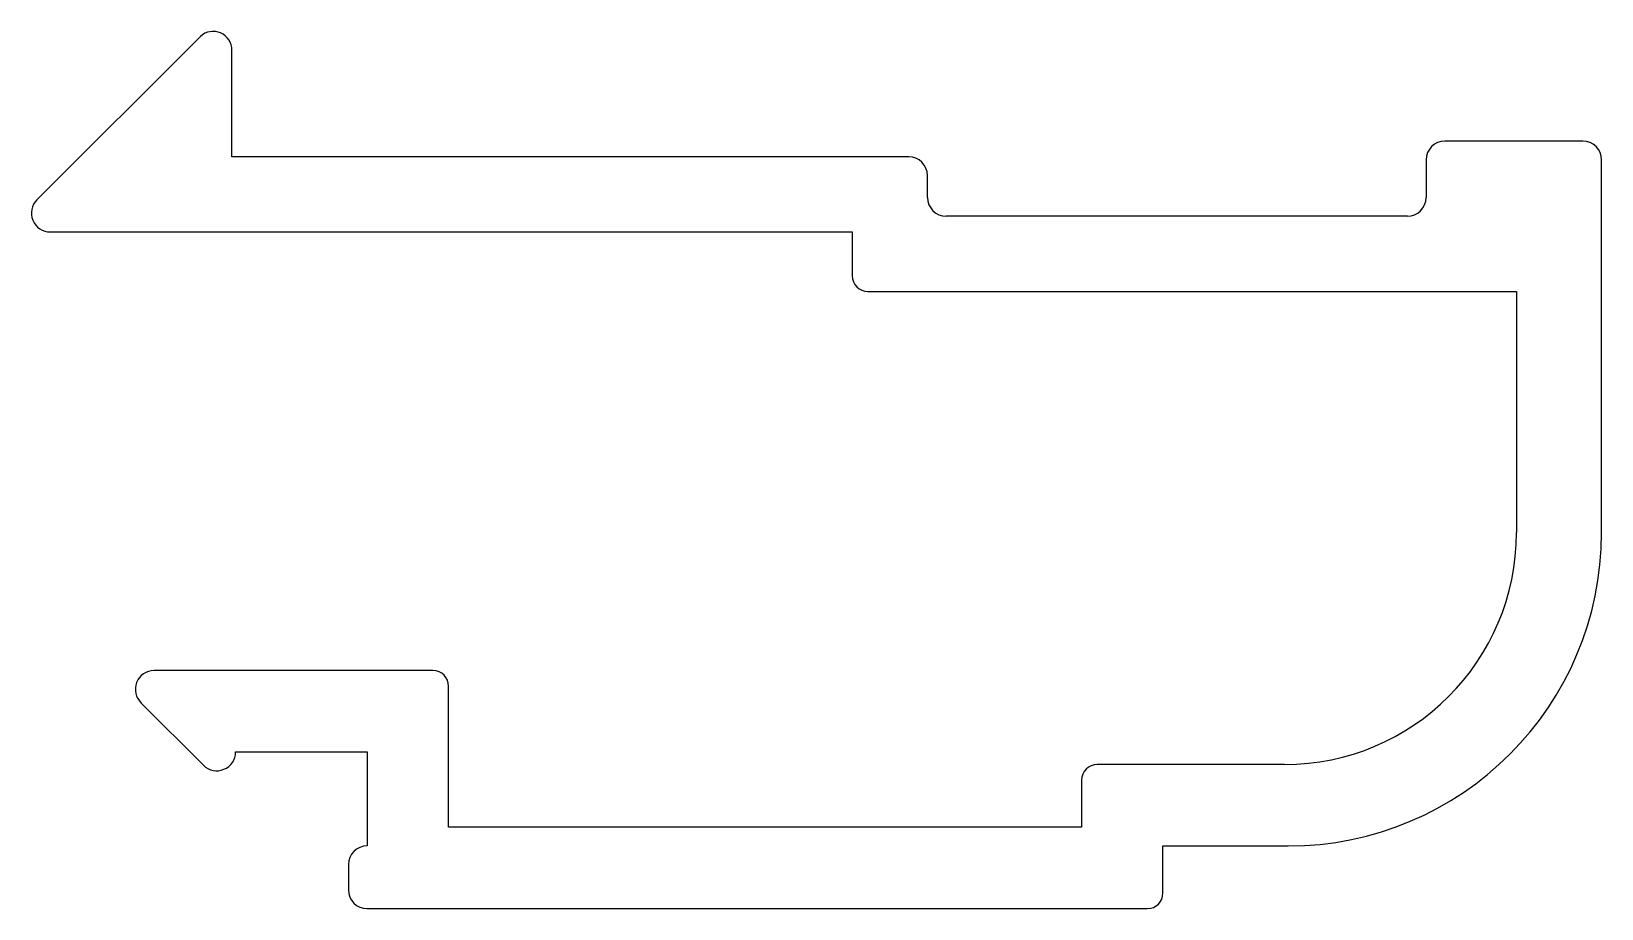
# Model space of a CAD drawing. Extents: x 1943.6 to 1968.6, y 1755.8 to 1769.8.
import ezdxf

# ---------------------------------------------------------------- set-up
doc = ezdxf.new("R2010")
doc.units = 0
doc.layers.get('0').update_dxf_attribs({"linetype": 'CONTINUOUS'})

msp = doc.modelspace()

# ---------------------------------------------------------------- linework, layer by layer
for p, q in [((1946.276, 1769.734), (1943.667, 1767.126)), ((1946.779, 1767.814), (1946.779, 1769.514)), ((1968.337, 1768.064), (1966.137, 1768.064)), ((1957.579, 1767.814), (1946.779, 1767.814)), ((1965.837, 1767.764), (1965.837, 1767.164)), ((1968.637, 1761.814), (1968.637, 1767.764)), ((1957.879, 1767.164), (1957.879, 1767.514)), ((1965.537, 1766.864), (1958.179, 1766.864)), ((1943.879, 1766.614), (1956.679, 1766.614)), ((1956.679, 1766.614), (1956.679, 1765.914)), ((1956.929, 1765.664), (1967.279, 1765.664)), ((1967.279, 1765.664), (1967.279, 1761.814)), ((1949.987, 1759.614), (1945.537, 1759.614)), ((1950.237, 1757.114), (1950.237, 1759.364)), ((1945.333, 1759.095), (1946.325, 1758.102)), ((1946.837, 1758.314), (1948.937, 1758.314)), ((1948.937, 1758.314), (1948.937, 1756.814)), ((1963.579, 1758.114), (1960.587, 1758.114)), ((1960.337, 1757.864), (1960.337, 1757.114)), ((1960.337, 1757.114), (1950.237, 1757.114)), ((1961.637, 1756.064), (1961.637, 1756.814)), ((1961.637, 1756.814), (1963.637, 1756.814)), ((1948.637, 1756.514), (1948.637, 1756.114)), ((1948.937, 1755.814), (1961.387, 1755.814))]:
    msp.add_line(p, q)
for centre, radius, start, end in [((1946.479, 1769.514), 0.3, 0, 132.7358), ((1966.137, 1767.764), 0.3, 90, 180), ((1968.337, 1767.764), 0.3, 0, 90), ((1957.579, 1767.514), 0.3, 0, 90), ((1943.879, 1766.914), 0.3, 134.9964, 270), ((1958.179, 1767.164), 0.3, 180, 270), ((1965.537, 1767.164), 0.3, 270, 0), ((1956.929, 1765.914), 0.25, 180, 270), ((1963.579, 1761.814), 3.7, 270, 360), ((1963.637, 1761.814), 5, 270, 0), ((1945.537, 1759.314), 0.3, 90, 227.0478), ((1949.987, 1759.364), 0.25, 0, 90), ((1946.537, 1758.314), 0.3, 225, 0), ((1960.587, 1757.864), 0.25, 90, 180), ((1948.937, 1756.514), 0.3, 90, 180), ((1948.937, 1756.114), 0.3, 180, 270), ((1961.387, 1756.064), 0.25, 270, 0)]:
    msp.add_arc(centre, radius, start, end)

doc.saveas('drawing.dxf')
